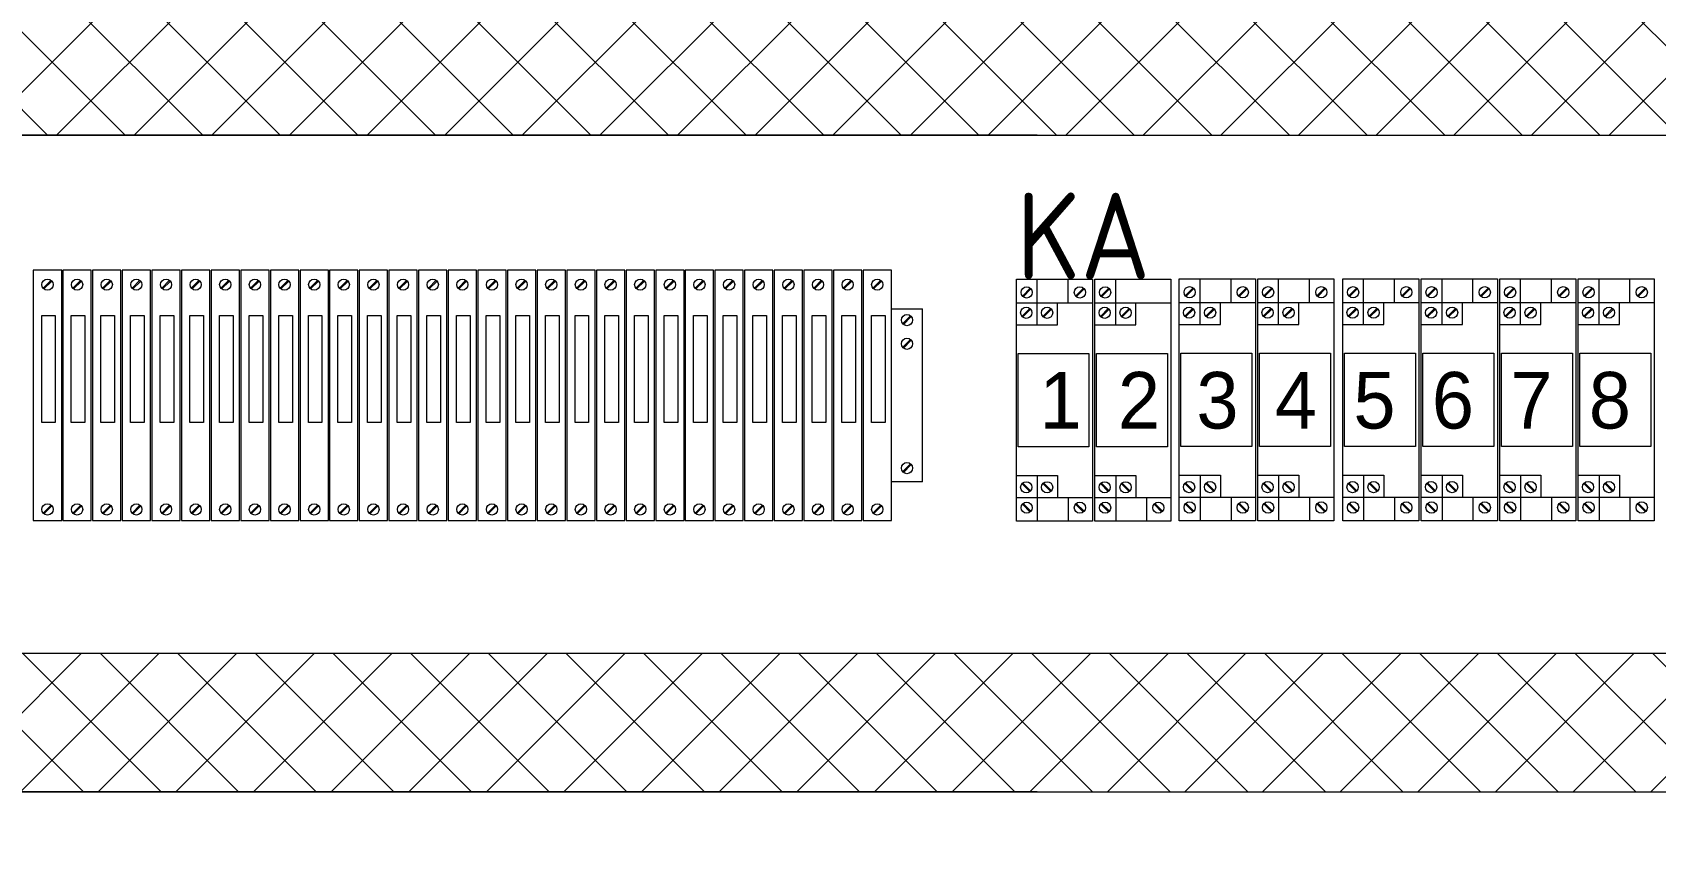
# Model space of a CAD drawing. Header units: millimetres. Extents: x 32626 to 72822, y 60047 to 123188.
# Drawn here: x 33346 to 33627.7, y 69217.9 to 69358.9 of the extents above; entities that cross this region are included whole.
import ezdxf

# ---------------------------------------------------------------- set-up
doc = ezdxf.new("R2010")
doc.units = ezdxf.units.MM
doc.header["$LTSCALE"] = 10
doc.layers.add('1轮廓实线层', color=7, linetype='Continuous', lineweight=18)
doc.layers.add('6文字层', color=3, linetype='Continuous', lineweight=18)
doc.styles.get("Standard").update_dxf_attribs({"font": 'isocp.shx', "width": 0.707, "bigfont": 'hztxt.shx'})
doc.styles.add('样式 1', font='SIMYOU.TTF', dxfattribs={"width": 0.75})

msp = doc.modelspace()

# ---------------------------------------------------------------- hatches: boundary and pattern name
at = {"layer": '1轮廓实线层'}
h = msp.add_hatch(dxfattribs=at)
h.set_pattern_fill('ANSI37', color=256, scale=3, style=0)
h.set_pattern_definition([(45, (1626.673, 2082.644), (-6.7351921, 6.7351921), []), (135, (1626.673, 2082.644), (-6.7351921, -6.7351921), [])])
h.paths.add_polyline_path([(33050.9, 69101.35), (33050.9, 69496.47), (33784.37, 69496.47), (33784.37, 69101.35)])
h.paths.add_polyline_path([(33074.32, 69473.08), (33760.95, 69473.08), (33760.95, 69365.07), (33074.32, 69365.07)], flags=16)
h.paths.add_polyline_path([(33074.3, 69341.07), (33760.97, 69341.07), (33760.97, 69251.07), (33074.3, 69251.07)], flags=16)
h.paths.add_polyline_path([(33074.3, 69227.07), (33760.97, 69227.07), (33760.97, 69125.35), (33074.3, 69125.35)], flags=16)

# ---------------------------------------------------------------- linework, layer by layer
for p, q in [((33520.37, 69341.07), (33074.3, 69341.07)), ((33074.3, 69341.07), (33760.97, 69341.07)), ((33520.37, 69251.07), (33074.3, 69251.07)), ((33760.97, 69251.07), (33074.3, 69251.07)), ((33520.37, 69227.07), (33074.3, 69227.07)), ((33074.3, 69227.07), (33760.97, 69227.07))]:
    msp.add_line(p, q, dxfattribs=at)
at = {"layer": '1轮廓实线层', "lineweight": 13}
for p, q in [((33351.11, 69317.63), (33346.19, 69317.63)), ((33346.19, 69317.63), (33346.19, 69274.13)), ((33351.11, 69274.13), (33351.11, 69317.63)), ((33356.25, 69317.63), (33351.33, 69317.63)), ((33351.33, 69317.63), (33351.33, 69274.13)), ((33356.25, 69274.13), (33356.25, 69317.63)), ((33361.39, 69317.63), (33356.47, 69317.63)), ((33356.47, 69317.63), (33356.47, 69274.13)), ((33361.39, 69274.13), (33361.39, 69317.63)), ((33366.53, 69317.63), (33361.61, 69317.63)), ((33361.61, 69317.63), (33361.61, 69274.13)), ((33366.53, 69274.13), (33366.53, 69317.63)), ((33371.68, 69317.63), (33366.76, 69317.63)), ((33366.76, 69317.63), (33366.76, 69274.13)), ((33371.68, 69274.13), (33371.68, 69317.63)), ((33376.82, 69317.63), (33371.9, 69317.63)), ((33371.9, 69317.63), (33371.9, 69274.13)), ((33376.82, 69274.13), (33376.82, 69317.63)), ((33381.96, 69317.63), (33377.04, 69317.63)), ((33377.04, 69317.63), (33377.04, 69274.13)), ((33381.96, 69274.13), (33381.96, 69317.63)), ((33387.1, 69317.63), (33382.18, 69317.63)), ((33382.18, 69317.63), (33382.18, 69274.13)), ((33387.1, 69274.13), (33387.1, 69317.63)), ((33392.24, 69317.63), (33387.32, 69317.63)), ((33387.32, 69317.63), (33387.32, 69274.13)), ((33392.24, 69274.13), (33392.24, 69317.63)), ((33397.39, 69317.63), (33392.47, 69317.63)), ((33392.47, 69317.63), (33392.47, 69274.13)), ((33397.39, 69274.13), (33397.39, 69317.63)), ((33402.53, 69317.63), (33397.61, 69317.63)), ((33397.61, 69317.63), (33397.61, 69274.13)), ((33402.53, 69274.13), (33402.53, 69317.63)), ((33407.67, 69317.63), (33402.75, 69317.63)), ((33402.75, 69317.63), (33402.75, 69274.13)), ((33407.67, 69274.13), (33407.67, 69317.63)), ((33412.81, 69317.63), (33407.89, 69317.63)), ((33407.89, 69317.63), (33407.89, 69274.13)), ((33412.81, 69274.13), (33412.81, 69317.63)), ((33417.96, 69317.63), (33413.04, 69317.63)), ((33413.04, 69317.63), (33413.04, 69274.13)), ((33417.96, 69274.13), (33417.96, 69317.63)), ((33423.1, 69317.63), (33418.18, 69317.63)), ((33418.18, 69317.63), (33418.18, 69274.13)), ((33423.1, 69274.13), (33423.1, 69317.63)), ((33428.24, 69317.63), (33423.32, 69317.63)), ((33423.32, 69317.63), (33423.32, 69274.13)), ((33428.24, 69274.13), (33428.24, 69317.63)), ((33433.38, 69317.63), (33428.46, 69317.63)), ((33428.46, 69317.63), (33428.46, 69274.13)), ((33433.38, 69274.13), (33433.38, 69317.63)), ((33438.52, 69317.63), (33433.6, 69317.63)), ((33433.6, 69317.63), (33433.6, 69274.13)), ((33438.52, 69274.13), (33438.52, 69317.63)), ((33443.67, 69317.63), (33438.75, 69317.63)), ((33438.75, 69317.63), (33438.75, 69274.13)), ((33443.67, 69274.13), (33443.67, 69317.63)), ((33448.82, 69317.63), (33443.9, 69317.63)), ((33443.9, 69317.63), (33443.9, 69274.13)), ((33448.82, 69274.13), (33448.82, 69317.63)), ((33453.97, 69317.63), (33449.05, 69317.63)), ((33449.05, 69317.63), (33449.05, 69274.13)), ((33453.97, 69274.13), (33453.97, 69317.63)), ((33459.11, 69317.63), (33454.19, 69317.63)), ((33454.19, 69317.63), (33454.19, 69274.13)), ((33459.11, 69274.13), (33459.11, 69317.63)), ((33464.25, 69317.63), (33459.33, 69317.63)), ((33459.33, 69317.63), (33459.33, 69274.13)), ((33464.25, 69274.13), (33464.25, 69317.63)), ((33469.39, 69317.63), (33464.47, 69317.63)), ((33464.47, 69317.63), (33464.47, 69274.13)), ((33469.39, 69274.13), (33469.39, 69317.63)), ((33474.53, 69317.63), (33469.61, 69317.63)), ((33469.61, 69317.63), (33469.61, 69274.13)), ((33474.53, 69274.13), (33474.53, 69317.63)), ((33479.68, 69317.63), (33474.76, 69317.63)), ((33474.76, 69317.63), (33474.76, 69274.13)), ((33479.68, 69274.13), (33479.68, 69317.63)), ((33484.82, 69317.63), (33479.9, 69317.63)), ((33479.9, 69317.63), (33479.9, 69274.13)), ((33484.82, 69274.13), (33484.82, 69317.63)), ((33489.96, 69317.63), (33485.04, 69317.63)), ((33485.04, 69317.63), (33485.04, 69274.13)), ((33489.96, 69274.13), (33489.96, 69317.63)), ((33495.1, 69317.63), (33490.18, 69317.63)), ((33490.18, 69317.63), (33490.18, 69274.13)), ((33495.1, 69274.13), (33495.1, 69317.63)), ((33347.9, 69314.48), (33349.28, 69315.85)), ((33348.02, 69314.35), (33349.4, 69315.73)), ((33353.04, 69314.48), (33354.42, 69315.85)), ((33353.16, 69314.35), (33354.54, 69315.73)), ((33358.18, 69314.48), (33359.56, 69315.85)), ((33358.3, 69314.35), (33359.68, 69315.73)), ((33363.32, 69314.48), (33364.7, 69315.85)), ((33363.44, 69314.35), (33364.82, 69315.73)), ((33368.47, 69314.48), (33369.84, 69315.85)), ((33368.59, 69314.35), (33369.97, 69315.73)), ((33373.61, 69314.48), (33374.99, 69315.85)), ((33373.73, 69314.35), (33375.11, 69315.73)), ((33378.75, 69314.48), (33380.13, 69315.85)), ((33378.87, 69314.35), (33380.25, 69315.73)), ((33383.89, 69314.48), (33385.27, 69315.85)), ((33384.01, 69314.35), (33385.39, 69315.73)), ((33389.03, 69314.48), (33390.41, 69315.85)), ((33389.16, 69314.35), (33390.53, 69315.73)), ((33394.18, 69314.48), (33395.56, 69315.85)), ((33394.3, 69314.35), (33395.68, 69315.73)), ((33399.32, 69314.48), (33400.7, 69315.85)), ((33399.44, 69314.35), (33400.82, 69315.73)), ((33404.46, 69314.48), (33405.84, 69315.85)), ((33404.58, 69314.35), (33405.96, 69315.73)), ((33409.6, 69314.48), (33410.98, 69315.85)), ((33409.72, 69314.35), (33411.1, 69315.73)), ((33414.75, 69314.48), (33416.12, 69315.85)), ((33414.87, 69314.35), (33416.25, 69315.73)), ((33419.89, 69314.48), (33421.27, 69315.85)), ((33420.01, 69314.35), (33421.39, 69315.73)), ((33425.03, 69314.48), (33426.41, 69315.85)), ((33425.15, 69314.35), (33426.53, 69315.73)), ((33430.17, 69314.48), (33431.55, 69315.85)), ((33430.29, 69314.35), (33431.67, 69315.73)), ((33435.31, 69314.48), (33436.69, 69315.85)), ((33435.44, 69314.35), (33436.81, 69315.73)), ((33440.46, 69314.48), (33441.84, 69315.85)), ((33440.58, 69314.35), (33441.96, 69315.73)), ((33445.61, 69314.48), (33446.99, 69315.85)), ((33445.73, 69314.35), (33447.11, 69315.73)), ((33450.76, 69314.48), (33452.13, 69315.85)), ((33450.88, 69314.35), (33452.26, 69315.73)), ((33455.9, 69314.48), (33457.28, 69315.85)), ((33456.02, 69314.35), (33457.4, 69315.73)), ((33461.04, 69314.48), (33462.42, 69315.85)), ((33461.16, 69314.35), (33462.54, 69315.73)), ((33466.18, 69314.48), (33467.56, 69315.85)), ((33466.3, 69314.35), (33467.68, 69315.73)), ((33471.32, 69314.48), (33472.7, 69315.85)), ((33471.45, 69314.35), (33472.82, 69315.73)), ((33476.47, 69314.48), (33477.85, 69315.85)), ((33476.59, 69314.35), (33477.97, 69315.73)), ((33481.61, 69314.48), (33482.99, 69315.85)), ((33481.73, 69314.35), (33483.11, 69315.73)), ((33486.75, 69314.48), (33488.13, 69315.85)), ((33486.87, 69314.35), (33488.25, 69315.73)), ((33491.89, 69314.48), (33493.27, 69315.85)), ((33492.01, 69314.35), (33493.39, 69315.73)), ((33516.78, 69316.06), (33529.98, 69316.06)), ((33516.78, 69274.06), (33516.78, 69316.06)), ((33517.82, 69313.12), (33519.2, 69314.5)), ((33517.95, 69313), (33519.32, 69314.38)), ((33520.4, 69312.65), (33520.4, 69316.06)), ((33525.75, 69311.96), (33525.75, 69316.06)), ((33527.05, 69313.12), (33528.43, 69314.5)), ((33527.17, 69313), (33528.55, 69314.38)), ((33529.98, 69316.06), (33529.98, 69274.06)), ((33530.4, 69316.06), (33543.6, 69316.06)), ((33530.4, 69274.06), (33530.4, 69316.06)), ((33531.44, 69313.12), (33532.82, 69314.5)), ((33531.57, 69313), (33532.94, 69314.38)), ((33534.02, 69312.65), (33534.02, 69316.06)), ((33543.6, 69316.06), (33543.6, 69274.06)), ((33545.06, 69316.1), (33558.26, 69316.1)), ((33545.06, 69274.1), (33545.06, 69316.1)), ((33546.1, 69313.15), (33547.48, 69314.53)), ((33546.22, 69313.03), (33547.6, 69314.41)), ((33548.68, 69312.68), (33548.68, 69316.1)), ((33554.03, 69311.99), (33554.03, 69316.1)), ((33555.33, 69313.15), (33556.71, 69314.53)), ((33555.45, 69313.03), (33556.83, 69314.41)), ((33558.26, 69316.1), (33558.26, 69274.1)), ((33558.68, 69316.1), (33571.88, 69316.1)), ((33558.68, 69274.1), (33558.68, 69316.1)), ((33559.72, 69313.15), (33561.1, 69314.53)), ((33559.84, 69313.03), (33561.22, 69314.41)), ((33562.3, 69312.68), (33562.3, 69316.1)), ((33567.65, 69311.99), (33567.65, 69316.1)), ((33568.95, 69313.15), (33570.33, 69314.53)), ((33569.07, 69313.03), (33570.45, 69314.41)), ((33571.88, 69316.1), (33571.88, 69274.1)), ((33573.43, 69316.1), (33586.63, 69316.1)), ((33573.43, 69274.1), (33573.43, 69316.1)), ((33574.47, 69313.15), (33575.85, 69314.53)), ((33574.59, 69313.03), (33575.97, 69314.41)), ((33577.05, 69312.68), (33577.05, 69316.1)), ((33582.4, 69311.99), (33582.4, 69316.1)), ((33583.7, 69313.15), (33585.08, 69314.53)), ((33583.82, 69313.03), (33585.2, 69314.41)), ((33586.63, 69316.1), (33586.63, 69274.1)), ((33587.05, 69316.1), (33600.25, 69316.1)), ((33587.05, 69274.1), (33587.05, 69316.1)), ((33588.09, 69313.15), (33589.47, 69314.53)), ((33588.21, 69313.03), (33589.59, 69314.41)), ((33590.67, 69312.68), (33590.67, 69316.1)), ((33596.02, 69311.99), (33596.02, 69316.1)), ((33597.32, 69313.15), (33598.7, 69314.53)), ((33597.44, 69313.03), (33598.82, 69314.41)), ((33600.25, 69316.1), (33600.25, 69274.1)), ((33600.67, 69316.1), (33613.87, 69316.1)), ((33600.67, 69274.1), (33600.67, 69316.1)), ((33601.71, 69313.15), (33603.09, 69314.53)), ((33601.83, 69313.03), (33603.21, 69314.41)), ((33604.29, 69312.68), (33604.29, 69316.1)), ((33609.64, 69311.99), (33609.64, 69316.1)), ((33610.94, 69313.15), (33612.32, 69314.53)), ((33611.06, 69313.03), (33612.44, 69314.41)), ((33613.87, 69316.1), (33613.87, 69274.1)), ((33614.29, 69316.1), (33627.49, 69316.1)), ((33614.29, 69274.1), (33614.29, 69316.1)), ((33615.33, 69313.15), (33616.71, 69314.53)), ((33615.45, 69313.03), (33616.83, 69314.41)), ((33617.91, 69312.68), (33617.91, 69316.1)), ((33623.26, 69311.99), (33623.26, 69316.1)), ((33624.56, 69313.15), (33625.94, 69314.53)), ((33624.68, 69313.03), (33626.06, 69314.41)), ((33627.49, 69316.1), (33627.49, 69274.1)), ((33516.78, 69311.96), (33529.98, 69311.96)), ((33520.4, 69308.15), (33520.4, 69312.65)), ((33523.91, 69308.15), (33523.91, 69311.96)), ((33530.4, 69311.96), (33543.6, 69311.96)), ((33534.02, 69308.15), (33534.02, 69312.65)), ((33537.53, 69308.15), (33537.53, 69311.96)), ((33545.06, 69311.99), (33558.26, 69311.99)), ((33548.68, 69308.19), (33548.68, 69312.68)), ((33552.18, 69308.19), (33552.18, 69311.99)), ((33558.68, 69311.99), (33571.88, 69311.99)), ((33562.3, 69308.19), (33562.3, 69312.68)), ((33565.8, 69308.19), (33565.8, 69311.99)), ((33573.43, 69311.99), (33586.63, 69311.99)), ((33577.05, 69308.19), (33577.05, 69312.68)), ((33580.56, 69308.19), (33580.56, 69311.99)), ((33587.05, 69311.99), (33600.25, 69311.99)), ((33590.67, 69308.19), (33590.67, 69312.68)), ((33594.18, 69308.19), (33594.18, 69311.99)), ((33600.67, 69311.99), (33613.87, 69311.99)), ((33604.29, 69308.19), (33604.29, 69312.68)), ((33607.8, 69308.19), (33607.8, 69311.99)), ((33614.29, 69311.99), (33627.49, 69311.99)), ((33617.91, 69308.19), (33617.91, 69312.68)), ((33621.42, 69308.19), (33621.42, 69311.99)), ((33495.1, 69310.88), (33500.5, 69310.88)), ((33495.1, 69280.88), (33495.1, 69310.88)), ((33497.05, 69308.32), (33498.43, 69309.7)), ((33497.17, 69308.2), (33498.55, 69309.58)), ((33500.5, 69280.88), (33500.5, 69310.88)), ((33517.74, 69309.58), (33519.11, 69310.96)), ((33517.86, 69309.46), (33519.24, 69310.83)), ((33521.37, 69309.58), (33522.75, 69310.96)), ((33521.49, 69309.46), (33522.87, 69310.83)), ((33531.36, 69309.58), (33532.73, 69310.96)), ((33531.48, 69309.46), (33532.86, 69310.83)), ((33534.99, 69309.58), (33536.37, 69310.96)), ((33535.11, 69309.46), (33536.49, 69310.83)), ((33546.01, 69309.61), (33547.39, 69310.99)), ((33546.13, 69309.49), (33547.51, 69310.87)), ((33549.65, 69309.61), (33551.03, 69310.99)), ((33549.77, 69309.49), (33551.15, 69310.87)), ((33559.63, 69309.61), (33561.01, 69310.99)), ((33559.75, 69309.49), (33561.13, 69310.87)), ((33563.27, 69309.61), (33564.65, 69310.99)), ((33563.39, 69309.49), (33564.77, 69310.87)), ((33574.38, 69309.61), (33575.76, 69310.99)), ((33574.5, 69309.49), (33575.88, 69310.87)), ((33578.02, 69309.61), (33579.4, 69310.99)), ((33578.14, 69309.49), (33579.52, 69310.87)), ((33588, 69309.61), (33589.38, 69310.99)), ((33588.12, 69309.49), (33589.5, 69310.87)), ((33591.64, 69309.61), (33593.02, 69310.99)), ((33591.76, 69309.49), (33593.14, 69310.87)), ((33601.62, 69309.61), (33603, 69310.99)), ((33601.74, 69309.49), (33603.12, 69310.87)), ((33605.26, 69309.61), (33606.64, 69310.99)), ((33605.38, 69309.49), (33606.76, 69310.87)), ((33615.24, 69309.61), (33616.62, 69310.99)), ((33615.36, 69309.49), (33616.74, 69310.87)), ((33618.88, 69309.61), (33620.26, 69310.99)), ((33619, 69309.49), (33620.38, 69310.87)), ((33516.78, 69308.15), (33523.91, 69308.15)), ((33530.4, 69308.15), (33537.53, 69308.15)), ((33545.06, 69308.19), (33552.18, 69308.19)), ((33558.68, 69308.19), (33565.8, 69308.19)), ((33573.43, 69308.19), (33580.56, 69308.19)), ((33587.05, 69308.19), (33594.18, 69308.19)), ((33600.67, 69308.19), (33607.8, 69308.19)), ((33614.29, 69308.19), (33621.42, 69308.19)), ((33497.05, 69304.2), (33498.43, 69305.58)), ((33497.17, 69304.08), (33498.55, 69305.46)), ((33497.05, 69282.63), (33498.43, 69284.01)), ((33497.17, 69282.51), (33498.55, 69283.89)), ((33500.5, 69280.88), (33495.1, 69280.88)), ((33516.78, 69281.97), (33523.91, 69281.97)), ((33517.74, 69280.55), (33519.11, 69279.17)), ((33517.86, 69280.67), (33519.24, 69279.29)), ((33520.4, 69281.97), (33520.4, 69277.47)), ((33521.37, 69280.55), (33522.75, 69279.17)), ((33521.49, 69280.67), (33522.87, 69279.29)), ((33523.91, 69281.97), (33523.91, 69278.16)), ((33530.4, 69281.97), (33537.53, 69281.97)), ((33531.36, 69280.55), (33532.73, 69279.17)), ((33531.48, 69280.67), (33532.86, 69279.29)), ((33534.02, 69281.97), (33534.02, 69277.47)), ((33534.99, 69280.55), (33536.37, 69279.17)), ((33535.11, 69280.67), (33536.49, 69279.29)), ((33537.53, 69281.97), (33537.53, 69278.16)), ((33545.06, 69282), (33552.18, 69282)), ((33546.01, 69280.58), (33547.39, 69279.2)), ((33546.13, 69280.7), (33547.51, 69279.32)), ((33548.68, 69282), (33548.68, 69277.51)), ((33549.65, 69280.58), (33551.03, 69279.2)), ((33549.77, 69280.7), (33551.15, 69279.32)), ((33552.18, 69282), (33552.18, 69278.2)), ((33558.68, 69282), (33565.8, 69282)), ((33559.63, 69280.58), (33561.01, 69279.2)), ((33559.75, 69280.7), (33561.13, 69279.32)), ((33562.3, 69282), (33562.3, 69277.51)), ((33563.27, 69280.58), (33564.65, 69279.2)), ((33563.39, 69280.7), (33564.77, 69279.32)), ((33565.8, 69282), (33565.8, 69278.2)), ((33573.43, 69282), (33580.56, 69282)), ((33574.38, 69280.58), (33575.76, 69279.2)), ((33574.5, 69280.7), (33575.88, 69279.32)), ((33577.05, 69282), (33577.05, 69277.51)), ((33578.02, 69280.58), (33579.4, 69279.2)), ((33578.14, 69280.7), (33579.52, 69279.32)), ((33580.56, 69282), (33580.56, 69278.2)), ((33587.05, 69282), (33594.18, 69282)), ((33588, 69280.58), (33589.38, 69279.2)), ((33588.12, 69280.7), (33589.5, 69279.32)), ((33590.67, 69282), (33590.67, 69277.51)), ((33591.64, 69280.58), (33593.02, 69279.2)), ((33591.76, 69280.7), (33593.14, 69279.32)), ((33594.18, 69282), (33594.18, 69278.2)), ((33600.67, 69282), (33607.8, 69282)), ((33601.62, 69280.58), (33603, 69279.2)), ((33601.74, 69280.7), (33603.12, 69279.32)), ((33604.29, 69282), (33604.29, 69277.51)), ((33605.26, 69280.58), (33606.64, 69279.2)), ((33605.38, 69280.7), (33606.76, 69279.32)), ((33607.8, 69282), (33607.8, 69278.2)), ((33614.29, 69282), (33621.42, 69282)), ((33615.24, 69280.58), (33616.62, 69279.2)), ((33615.36, 69280.7), (33616.74, 69279.32)), ((33617.91, 69282), (33617.91, 69277.51)), ((33618.88, 69280.58), (33620.26, 69279.2)), ((33619, 69280.7), (33620.38, 69279.32)), ((33621.42, 69282), (33621.42, 69278.2)), ((33516.78, 69278.16), (33529.98, 69278.16)), ((33525.75, 69278.16), (33525.75, 69274.06)), ((33530.4, 69278.16), (33543.6, 69278.16)), ((33539.37, 69278.16), (33539.37, 69274.06)), ((33545.06, 69278.2), (33558.26, 69278.2)), ((33554.03, 69278.2), (33554.03, 69274.1)), ((33558.68, 69278.2), (33571.88, 69278.2)), ((33567.65, 69278.2), (33567.65, 69274.1)), ((33573.43, 69278.2), (33586.63, 69278.2)), ((33582.4, 69278.2), (33582.4, 69274.1)), ((33587.05, 69278.2), (33600.25, 69278.2)), ((33596.02, 69278.2), (33596.02, 69274.1)), ((33600.67, 69278.2), (33613.87, 69278.2)), ((33609.64, 69278.2), (33609.64, 69274.1)), ((33614.29, 69278.2), (33627.49, 69278.2)), ((33623.26, 69278.2), (33623.26, 69274.1)), ((33347.9, 69275.45), (33349.28, 69276.83)), ((33348.02, 69275.33), (33349.4, 69276.71)), ((33353.04, 69275.45), (33354.42, 69276.83)), ((33353.16, 69275.33), (33354.54, 69276.71)), ((33358.18, 69275.45), (33359.56, 69276.83)), ((33358.3, 69275.33), (33359.68, 69276.71)), ((33363.32, 69275.45), (33364.7, 69276.83)), ((33363.44, 69275.33), (33364.82, 69276.71)), ((33368.47, 69275.45), (33369.84, 69276.83)), ((33368.59, 69275.33), (33369.97, 69276.71)), ((33373.61, 69275.45), (33374.99, 69276.83)), ((33373.73, 69275.33), (33375.11, 69276.71)), ((33378.75, 69275.45), (33380.13, 69276.83)), ((33378.87, 69275.33), (33380.25, 69276.71)), ((33383.89, 69275.45), (33385.27, 69276.83)), ((33384.01, 69275.33), (33385.39, 69276.71)), ((33389.03, 69275.45), (33390.41, 69276.83)), ((33389.16, 69275.33), (33390.53, 69276.71)), ((33394.18, 69275.45), (33395.56, 69276.83)), ((33394.3, 69275.33), (33395.68, 69276.71)), ((33399.32, 69275.45), (33400.7, 69276.83)), ((33399.44, 69275.33), (33400.82, 69276.71)), ((33404.46, 69275.45), (33405.84, 69276.83)), ((33404.58, 69275.33), (33405.96, 69276.71)), ((33409.6, 69275.45), (33410.98, 69276.83)), ((33409.72, 69275.33), (33411.1, 69276.71)), ((33414.75, 69275.45), (33416.12, 69276.83)), ((33414.87, 69275.33), (33416.25, 69276.71)), ((33419.89, 69275.45), (33421.27, 69276.83)), ((33420.01, 69275.33), (33421.39, 69276.71)), ((33425.03, 69275.45), (33426.41, 69276.83)), ((33425.15, 69275.33), (33426.53, 69276.71)), ((33430.17, 69275.45), (33431.55, 69276.83)), ((33430.29, 69275.33), (33431.67, 69276.71)), ((33435.31, 69275.45), (33436.69, 69276.83)), ((33435.44, 69275.33), (33436.81, 69276.71)), ((33440.46, 69275.45), (33441.84, 69276.83)), ((33440.58, 69275.33), (33441.96, 69276.71)), ((33445.61, 69275.45), (33446.99, 69276.83)), ((33445.73, 69275.33), (33447.11, 69276.71)), ((33450.76, 69275.45), (33452.13, 69276.83)), ((33450.88, 69275.33), (33452.26, 69276.71)), ((33455.9, 69275.45), (33457.28, 69276.83)), ((33456.02, 69275.33), (33457.4, 69276.71)), ((33461.04, 69275.45), (33462.42, 69276.83)), ((33461.16, 69275.33), (33462.54, 69276.71)), ((33466.18, 69275.45), (33467.56, 69276.83)), ((33466.3, 69275.33), (33467.68, 69276.71)), ((33471.32, 69275.45), (33472.7, 69276.83)), ((33471.45, 69275.33), (33472.82, 69276.71)), ((33476.47, 69275.45), (33477.85, 69276.83)), ((33476.59, 69275.33), (33477.97, 69276.71)), ((33481.61, 69275.45), (33482.99, 69276.83)), ((33481.73, 69275.33), (33483.11, 69276.71)), ((33486.75, 69275.45), (33488.13, 69276.83)), ((33486.87, 69275.33), (33488.25, 69276.71)), ((33491.89, 69275.45), (33493.27, 69276.83)), ((33492.01, 69275.33), (33493.39, 69276.71)), ((33517.82, 69277.01), (33519.2, 69275.63)), ((33517.95, 69277.13), (33519.32, 69275.75)), ((33520.4, 69277.47), (33520.4, 69274.06)), ((33527.05, 69277.01), (33528.43, 69275.63)), ((33527.17, 69277.13), (33528.55, 69275.75)), ((33531.44, 69277.01), (33532.82, 69275.63)), ((33531.57, 69277.13), (33532.94, 69275.75)), ((33534.02, 69277.47), (33534.02, 69274.06)), ((33540.67, 69277.01), (33542.05, 69275.63)), ((33540.79, 69277.13), (33542.17, 69275.75)), ((33546.1, 69277.04), (33547.48, 69275.66)), ((33546.22, 69277.16), (33547.6, 69275.78)), ((33548.68, 69277.51), (33548.68, 69274.1)), ((33555.33, 69277.04), (33556.71, 69275.66)), ((33555.45, 69277.16), (33556.83, 69275.78)), ((33559.72, 69277.04), (33561.1, 69275.66)), ((33559.84, 69277.16), (33561.22, 69275.78)), ((33562.3, 69277.51), (33562.3, 69274.1)), ((33568.95, 69277.04), (33570.33, 69275.66)), ((33569.07, 69277.16), (33570.45, 69275.78)), ((33574.47, 69277.04), (33575.85, 69275.66)), ((33574.59, 69277.16), (33575.97, 69275.78)), ((33577.05, 69277.51), (33577.05, 69274.1)), ((33583.7, 69277.04), (33585.08, 69275.66)), ((33583.82, 69277.16), (33585.2, 69275.78)), ((33588.09, 69277.04), (33589.47, 69275.66)), ((33588.21, 69277.16), (33589.59, 69275.78)), ((33590.67, 69277.51), (33590.67, 69274.1)), ((33597.32, 69277.04), (33598.7, 69275.66)), ((33597.44, 69277.16), (33598.82, 69275.78)), ((33601.71, 69277.04), (33603.09, 69275.66)), ((33601.83, 69277.16), (33603.21, 69275.78)), ((33604.29, 69277.51), (33604.29, 69274.1)), ((33610.94, 69277.04), (33612.32, 69275.66)), ((33611.06, 69277.16), (33612.44, 69275.78)), ((33615.33, 69277.04), (33616.71, 69275.66)), ((33615.45, 69277.16), (33616.83, 69275.78)), ((33617.91, 69277.51), (33617.91, 69274.1)), ((33624.56, 69277.04), (33625.94, 69275.66)), ((33624.68, 69277.16), (33626.06, 69275.78)), ((33346.19, 69274.13), (33351.11, 69274.13)), ((33351.33, 69274.13), (33356.25, 69274.13)), ((33356.47, 69274.13), (33361.39, 69274.13)), ((33361.61, 69274.13), (33366.53, 69274.13)), ((33366.76, 69274.13), (33371.68, 69274.13)), ((33371.9, 69274.13), (33376.82, 69274.13)), ((33377.04, 69274.13), (33381.96, 69274.13)), ((33382.18, 69274.13), (33387.1, 69274.13)), ((33387.32, 69274.13), (33392.24, 69274.13)), ((33392.47, 69274.13), (33397.39, 69274.13)), ((33397.61, 69274.13), (33402.53, 69274.13)), ((33402.75, 69274.13), (33407.67, 69274.13)), ((33407.89, 69274.13), (33412.81, 69274.13)), ((33413.04, 69274.13), (33417.96, 69274.13)), ((33418.18, 69274.13), (33423.1, 69274.13)), ((33423.32, 69274.13), (33428.24, 69274.13)), ((33428.46, 69274.13), (33433.38, 69274.13)), ((33433.6, 69274.13), (33438.52, 69274.13)), ((33438.75, 69274.13), (33443.67, 69274.13)), ((33443.9, 69274.13), (33448.82, 69274.13)), ((33449.05, 69274.13), (33453.97, 69274.13)), ((33454.19, 69274.13), (33459.11, 69274.13)), ((33459.33, 69274.13), (33464.25, 69274.13)), ((33464.47, 69274.13), (33469.39, 69274.13)), ((33469.61, 69274.13), (33474.53, 69274.13)), ((33474.76, 69274.13), (33479.68, 69274.13)), ((33479.9, 69274.13), (33484.82, 69274.13)), ((33485.04, 69274.13), (33489.96, 69274.13)), ((33490.18, 69274.13), (33495.1, 69274.13)), ((33529.98, 69274.06), (33516.78, 69274.06)), ((33543.6, 69274.06), (33530.4, 69274.06)), ((33558.26, 69274.1), (33545.06, 69274.1)), ((33571.88, 69274.1), (33558.68, 69274.1)), ((33586.63, 69274.1), (33573.43, 69274.1)), ((33600.25, 69274.1), (33587.05, 69274.1)), ((33613.87, 69274.1), (33600.67, 69274.1)), ((33627.49, 69274.1), (33614.29, 69274.1))]:
    msp.add_line(p, q, dxfattribs=at)
for points in [[(33347.64, 69309.74), (33350, 69309.74), (33350, 69291.17), (33347.64, 69291.17)], [(33352.78, 69309.74), (33355.15, 69309.74), (33355.15, 69291.17), (33352.78, 69291.17)], [(33357.92, 69309.74), (33360.29, 69309.74), (33360.29, 69291.17), (33357.92, 69291.17)], [(33363.06, 69309.74), (33365.43, 69309.74), (33365.43, 69291.17), (33363.06, 69291.17)], [(33368.21, 69309.74), (33370.57, 69309.74), (33370.57, 69291.17), (33368.21, 69291.17)], [(33373.35, 69309.74), (33375.72, 69309.74), (33375.72, 69291.17), (33373.35, 69291.17)], [(33378.49, 69309.74), (33380.86, 69309.74), (33380.86, 69291.17), (33378.49, 69291.17)], [(33383.63, 69309.74), (33386, 69309.74), (33386, 69291.17), (33383.63, 69291.17)], [(33388.78, 69309.74), (33391.14, 69309.74), (33391.14, 69291.17), (33388.78, 69291.17)], [(33393.92, 69309.74), (33396.28, 69309.74), (33396.28, 69291.17), (33393.92, 69291.17)], [(33399.06, 69309.74), (33401.43, 69309.74), (33401.43, 69291.17), (33399.06, 69291.17)], [(33404.2, 69309.74), (33406.57, 69309.74), (33406.57, 69291.17), (33404.2, 69291.17)], [(33409.34, 69309.74), (33411.71, 69309.74), (33411.71, 69291.17), (33409.34, 69291.17)], [(33414.49, 69309.74), (33416.85, 69309.74), (33416.85, 69291.17), (33414.49, 69291.17)], [(33419.63, 69309.74), (33422, 69309.74), (33422, 69291.17), (33419.63, 69291.17)], [(33424.77, 69309.74), (33427.14, 69309.74), (33427.14, 69291.17), (33424.77, 69291.17)], [(33429.91, 69309.74), (33432.28, 69309.74), (33432.28, 69291.17), (33429.91, 69291.17)], [(33435.06, 69309.74), (33437.42, 69309.74), (33437.42, 69291.17), (33435.06, 69291.17)], [(33440.2, 69309.74), (33442.56, 69309.74), (33442.56, 69291.17), (33440.2, 69291.17)], [(33445.35, 69309.74), (33447.72, 69309.74), (33447.72, 69291.17), (33445.35, 69291.17)], [(33450.5, 69309.74), (33452.86, 69309.74), (33452.86, 69291.17), (33450.5, 69291.17)], [(33455.64, 69309.74), (33458.01, 69309.74), (33458.01, 69291.17), (33455.64, 69291.17)], [(33460.78, 69309.74), (33463.15, 69309.74), (33463.15, 69291.17), (33460.78, 69291.17)], [(33465.92, 69309.74), (33468.29, 69309.74), (33468.29, 69291.17), (33465.92, 69291.17)], [(33471.07, 69309.74), (33473.43, 69309.74), (33473.43, 69291.17), (33471.07, 69291.17)], [(33476.21, 69309.74), (33478.57, 69309.74), (33478.57, 69291.17), (33476.21, 69291.17)], [(33481.35, 69309.74), (33483.72, 69309.74), (33483.72, 69291.17), (33481.35, 69291.17)], [(33486.49, 69309.74), (33488.86, 69309.74), (33488.86, 69291.17), (33486.49, 69291.17)], [(33491.63, 69309.74), (33494, 69309.74), (33494, 69291.17), (33491.63, 69291.17)], [(33517.08, 69303.17), (33529.38, 69303.17), (33529.38, 69286.95), (33517.08, 69286.95)], [(33530.7, 69303.17), (33543, 69303.17), (33543, 69286.95), (33530.7, 69286.95)], [(33545.35, 69303.2), (33557.66, 69303.2), (33557.66, 69286.99), (33545.35, 69286.99)], [(33558.97, 69303.2), (33571.28, 69303.2), (33571.28, 69286.99), (33558.97, 69286.99)], [(33573.72, 69303.2), (33586.03, 69303.2), (33586.03, 69286.99), (33573.72, 69286.99)], [(33587.34, 69303.2), (33599.65, 69303.2), (33599.65, 69286.99), (33587.34, 69286.99)], [(33600.96, 69303.2), (33613.27, 69303.2), (33613.27, 69286.99), (33600.96, 69286.99)], [(33614.58, 69303.2), (33626.89, 69303.2), (33626.89, 69286.99), (33614.58, 69286.99)]]:
    msp.add_lwpolyline(points, close=True, dxfattribs=at)
for centre in [(33348.65, 69315.1), (33353.79, 69315.1), (33358.93, 69315.1), (33364.07, 69315.1), (33369.22, 69315.1), (33374.36, 69315.1), (33379.5, 69315.1), (33384.64, 69315.1), (33389.78, 69315.1), (33394.93, 69315.1), (33400.07, 69315.1), (33405.21, 69315.1), (33410.35, 69315.1), (33415.5, 69315.1), (33420.64, 69315.1), (33425.78, 69315.1), (33430.92, 69315.1), (33436.06, 69315.1), (33441.21, 69315.1), (33446.36, 69315.1), (33451.51, 69315.1), (33456.65, 69315.1), (33461.79, 69315.1), (33466.93, 69315.1), (33472.07, 69315.1), (33477.22, 69315.1), (33482.36, 69315.1), (33487.5, 69315.1), (33492.64, 69315.1), (33518.57, 69313.75), (33527.8, 69313.75), (33532.19, 69313.75), (33546.85, 69313.78), (33556.08, 69313.78), (33560.47, 69313.78), (33569.7, 69313.78), (33575.22, 69313.78), (33584.45, 69313.78), (33588.84, 69313.78), (33598.07, 69313.78), (33602.46, 69313.78), (33611.69, 69313.78), (33616.08, 69313.78), (33625.31, 69313.78), (33497.8, 69308.95), (33518.49, 69310.21), (33522.12, 69310.21), (33532.11, 69310.21), (33535.74, 69310.21), (33546.76, 69310.24), (33550.4, 69310.24), (33560.38, 69310.24), (33564.02, 69310.24), (33575.13, 69310.24), (33578.77, 69310.24), (33588.75, 69310.24), (33592.39, 69310.24), (33602.37, 69310.24), (33606.01, 69310.24), (33615.99, 69310.24), (33619.63, 69310.24), (33497.8, 69304.83), (33497.8, 69283.26), (33518.49, 69279.92), (33522.12, 69279.92), (33532.11, 69279.92), (33535.74, 69279.92), (33546.76, 69279.95), (33550.4, 69279.95), (33560.38, 69279.95), (33564.02, 69279.95), (33575.13, 69279.95), (33578.77, 69279.95), (33588.75, 69279.95), (33592.39, 69279.95), (33602.37, 69279.95), (33606.01, 69279.95), (33615.99, 69279.95), (33619.63, 69279.95), (33348.65, 69276.08), (33353.79, 69276.08), (33358.93, 69276.08), (33364.07, 69276.08), (33369.22, 69276.08), (33374.36, 69276.08), (33379.5, 69276.08), (33384.64, 69276.08), (33389.78, 69276.08), (33394.93, 69276.08), (33400.07, 69276.08), (33405.21, 69276.08), (33410.35, 69276.08), (33415.5, 69276.08), (33420.64, 69276.08), (33425.78, 69276.08), (33430.92, 69276.08), (33436.06, 69276.08), (33441.21, 69276.08), (33446.36, 69276.08), (33451.51, 69276.08), (33456.65, 69276.08), (33461.79, 69276.08), (33466.93, 69276.08), (33472.07, 69276.08), (33477.22, 69276.08), (33482.36, 69276.08), (33487.5, 69276.08), (33492.64, 69276.08), (33518.57, 69276.38), (33527.8, 69276.38), (33532.19, 69276.38), (33541.42, 69276.38), (33546.85, 69276.41), (33556.08, 69276.41), (33560.47, 69276.41), (33569.7, 69276.41), (33575.22, 69276.41), (33584.45, 69276.41), (33588.84, 69276.41), (33598.07, 69276.41), (33602.46, 69276.41), (33611.69, 69276.41), (33616.08, 69276.41), (33625.31, 69276.41)]:
    msp.add_circle(centre, 0.975, dxfattribs=at)

# ---------------------------------------------------------------- texts
at = {"layer": '6文字层'}
msp.add_text('KA', height=15, dxfattribs=at).set_placement((33516.78, 69316.06))
at = {"layer": '6文字层', "style": '样式 1'}
for s, p in [('1', (33520.79, 69290.12)), ('2', (33534.41, 69290.12)), ('3', (33548.03, 69290.12)), ('4', (33561.65, 69290.12)), ('5', (33575.27, 69290.12)), ('6', (33588.89, 69290.12)), ('7', (33602.51, 69290.12)), ('8', (33616.13, 69290.12))]:
    msp.add_text(s, height=9.82, dxfattribs=at).set_placement(p)

doc.saveas('drawing.dxf')
